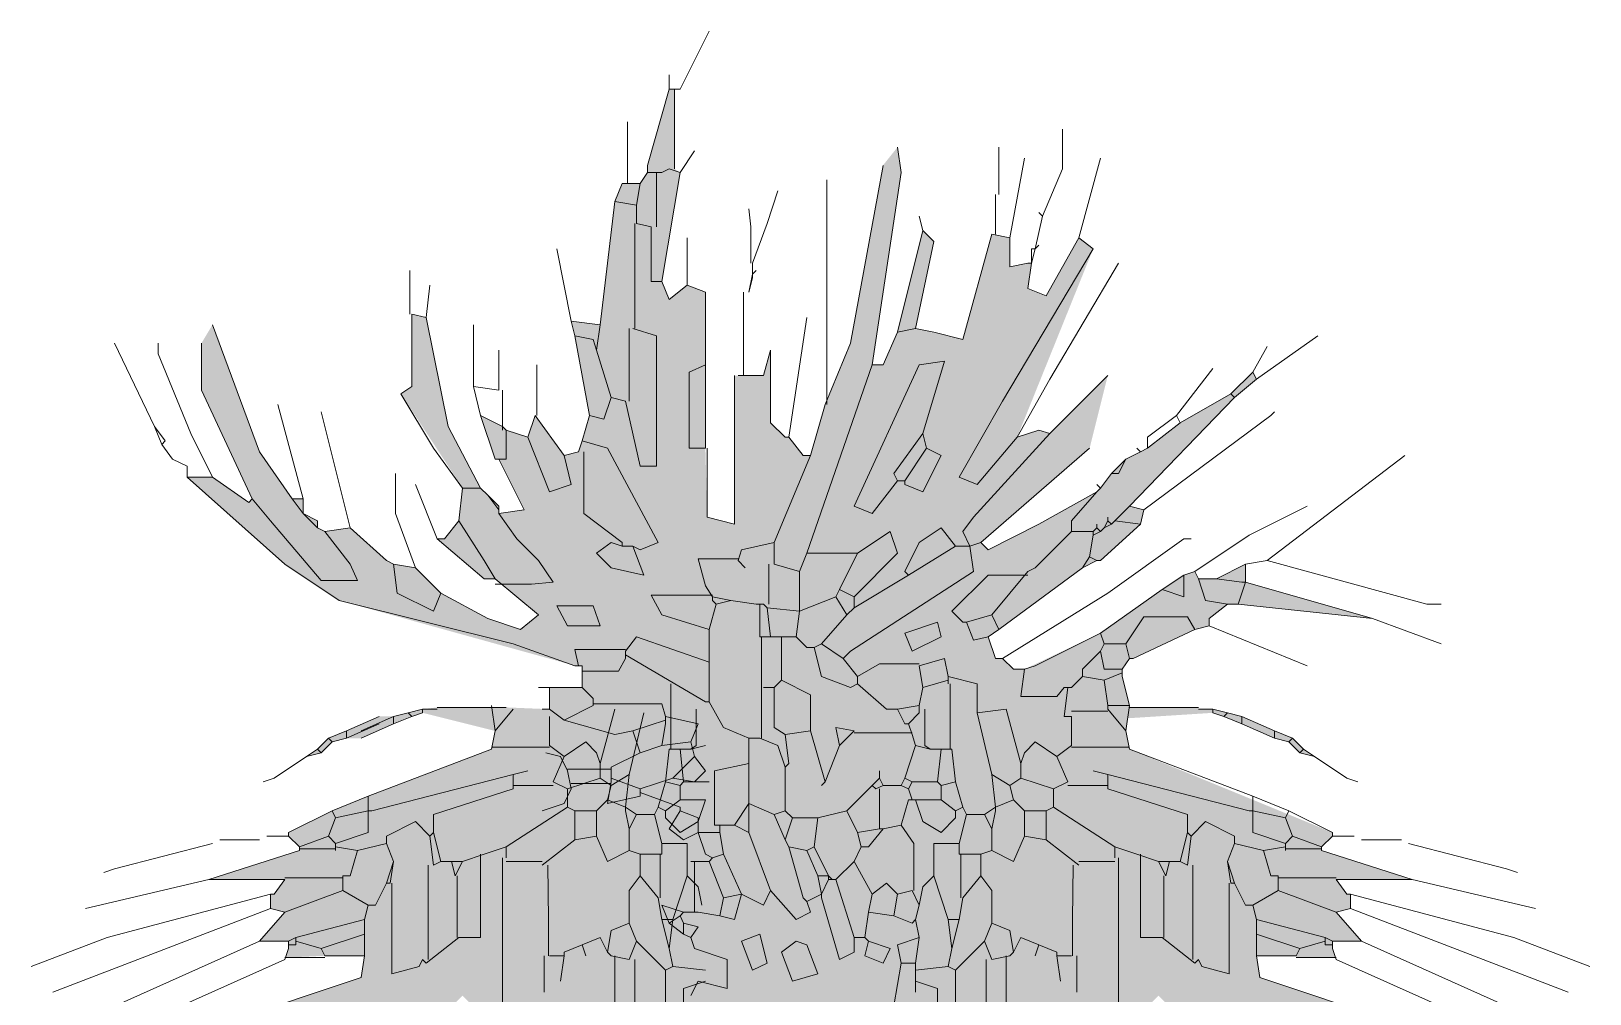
# Model space of a CAD drawing. Header units: millimetres. Extents: x -2143172 to 5255, y -610845 to 279739.
# Drawn here: x -1026347 to -1022907, y -594061 to -591937 of the extents above; entities that cross this region are included whole.
import ezdxf

# ---------------------------------------------------------------- set-up
doc = ezdxf.new("R2010")
doc.units = ezdxf.units.MM
doc.header["$LTSCALE"] = 30
doc.layers.get('0').update_dxf_attribs({"lineweight": 5})
doc.layers.add('Green', color=109, linetype='Continuous', lineweight=5)

# ---------------------------------------------------------------- blocks, each defined once
blk = doc.blocks.new('A$C23BB3C5B')
at = {"layer": 'Green'}
h = blk.add_hatch(color=256, dxfattribs=at)
h.dxf.hatch_style = 1
h.set_gradient(color1=(38, 76, 66), color2=(76, 153, 95), tint=1, name='SPHERICAL')
h.paths.add_polyline_path([(60.6, 170.8), (60.4, 171.8), (64.4, 172.8), (65, 172.6), (66, 172.2), (67.8, 171.4), (68.6, 171.4), (69.4, 171.2), (70, 170.6), (70.8, 170.4), (70.2, 170.8), (69.6, 171.4), (68.6, 171.8), (66.8, 172.6), (66, 172.6), (65.2, 172.8), (64.4, 173), (63.6, 173.1), (59.8, 173.1), (57.4, 173), (57.4, 174.2), (55.6, 174.2), (55.6, 175.4), (56, 175.4), (69, 179), (72, 181), (77.4, 185.8), (76, 185.8), (74, 184.4), (73.8, 184.6), (76.6, 190.6), (76.6, 193.2), (76, 194.2), (73.4, 187.2), (71.6, 184.6), (71, 184.6), (71, 183.8), (70.2, 183.4), (70.2, 183), (69.8, 182.8), (68.4, 183), (66.4, 181.2), (66, 181), (64.8, 180.8), (63.4, 179.4), (60.8, 178), (59, 177.4), (58, 178.2), (60.4, 180.2), (61, 180.2), (63.6, 182.4), (63.2, 182.4), (62.4, 183.4), (62.2, 185.2), (65.6, 190.4), (65, 190.8), (65, 194.8), (64.2, 194.6), (63, 188.6), (61.2, 185.2), (60.8, 184.8), (60.2, 184.2), (60.2, 183.8), (58.8, 184), (60.2, 186.8), (60.4, 186.8), (61.2, 189.2), (60, 188.6), (59.8, 188.4), (58.6, 188), (58.2, 189.2), (56.6, 187), (55.8, 187.2), (55.2, 189.2), (56, 193.6), (56.2, 194.4), (54.6, 194.2), (53.8, 201), (53.4, 202), (52.4, 202), (52, 202.6), (52, 203), (50.8, 207.2), (50.5, 207.2), (50.5, 202.8), (50.2, 202.6), (51.2, 196.6), (50.8, 195.6), (49.8, 196.4), (48.8, 196), (48.8, 187.4), (48.7, 183.6), (47.2, 183.2), (47.2, 191.4), (45.6, 191.4), (45.2, 192.8), (45.2, 188.8), (44.4, 188), (44.2, 188), (43.4, 187), (43, 187), (42.2, 189.8), (42.1, 190.043), (40.8, 193.2), (39, 203), (38.2, 204), (38, 202.6), (39.6, 192), (39, 192), (38.2, 193.8), (36.8, 199.4), (36.2, 198.8), (37.2, 194), (34.6, 193.4), (33, 199.2), (32, 199), (32, 197.4), (31, 197.6), (30.8, 197.6), (31, 196.2), (30, 195.8), (28.2, 199), (27.4, 198.4), (31.6, 188), (30.4, 188.4), (29.8, 188.2), (26.6, 191.4), (27.6, 187.4), (33.6, 182.2), (33.2, 181.8), (30.4, 183.2), (27.2, 185), (27, 185.2), (26.4, 186), (25.6, 186.8), (24.4, 187.4), (22.6, 188.8), (19.8, 190.4), (18.6, 191.6), (18.4, 191.2), (19.6, 190.2), (25.4, 184.2), (24.6, 184), (24.8, 183.2), (27, 181.2), (27.2, 181.2), (28, 180.8), (32.6, 177.4), (33.2, 177), (32.8, 175.8), (32.4, 175.8), (31.8, 175.2), (31.2, 175.2), (27, 177.2), (22.4, 180.4), (21.8, 180.6), (21.6, 180.2), (20.6, 180.2), (19, 181), (19, 180), (12, 178), (19.4, 178.8), (20, 178.8), (21, 178), (21, 177.6), (21.8, 177.4), (25.2, 175.8), (25.4, 175.8), (25.8, 175.2), (25.8, 175), (25.8, 174.8), (25.4, 173.2), (25.4, 173.1), (21.6, 173.1), (21.6, 173), (20.8, 173), (20, 172.8), (19.2, 172.6), (17.4, 171.8), (16.4, 171.4), (15.8, 170.8), (15.2, 170.4), (16, 170.6), (16.6, 171.2), (17.4, 171.4), (19.2, 172.2), (20.2, 172.6), (20.8, 172.8), (25.5, 172.5), (25.6, 171.8), (25.4, 170.8), (14.2, 166.2), (14.2, 166), (14.8, 165.4), (14.8, 165.2), (9.8, 163.6), (14, 163.6), (13.4, 162.8), (13.2, 162.8), (13.2, 162), (14, 161.8), (12.6, 160.2), (14.2, 160.2), (14.2, 159.8), (14.033, 159.3), (16.2, 159.3), (16.2, 159.4), (18.4, 159.4), (18.2, 158.2), (11, 155.8), (11, 155.6), (13.2, 155.6), (13.4, 154.6), (14.8, 155), (14.8, 154.9), (16.8, 154.9), (16.8, 154.8), (15.4, 153), (14.8, 152.8), (14.2, 151.4), (6.8, 148.6), (6.8, 148.55), (9, 148.55), (10.848, 148.873), (11, 149), (16, 151.2), (16, 150), (15.2, 149), (14, 148.4), (12.6, 147.2), (12.8, 147), (14, 147.6), (14.6, 147.6), (14.8, 146.8), (15.6, 146.8), (16.2, 147.4), (17, 147.4), (16.8, 145.6), (17.4, 145.6), (18.2, 147.4), (19.4, 147.2), (19.4, 145.4), (18.8, 144.8), (18.8, 144.6), (19.2, 144.4), (19.2, 142.4), (20.4, 144.8), (20.6, 146.2), (20.8, 148), (21.6, 149.6), (21.4, 150.2), (21.6, 151.6), (22.4, 152.6), (22.4, 155.8), (23.8, 157.2), (24.6, 156.4), (23.9, 155.6), (23.9, 152.8), (24, 152.8), (24, 146.2), (24.4, 146), (24.6, 144.2), (24.6, 142.8), (24.8, 141.2), (25.6, 139.6), (25.6, 138.4), (25.9, 139.6), (25.9, 142.6), (25.391, 153.596), (27, 154.286), (27, 151.2), (27.4, 151.2), (27.4, 148.4), (27.8, 148.2), (28.4, 148.6), (29.4, 148.6), (29.8, 147.6), (29.8, 146.8), (30.2, 145.4), (29.6, 144.4), (29.8, 144.2), (31.8, 145.8), (34.4, 147.4), (35.5, 147.8), (35.5, 145.8), (33.2, 141.2), (30.6, 135.8), (30.6, 135.6), (29, 131.8), (27.6, 129), (27.2, 127.8), (26.2, 125), (25.8, 123.6), (25.3, 119.2), (25.3, 114.6), (25.8, 114.4), (26, 114.6), (26.6, 115), (26.5, 116.8), (26.5, 119.4), (26.6, 119.4), (26.6, 121.8), (26.9, 121.8), (27.2, 121.8), (27.4, 122), (27.6, 123.8), (28.6, 126.4), (29.8, 127.4), (30.2, 127.4), (29.4, 122.2), (30.6, 120), (32, 112.2), (32.4, 112), (33.2, 110.2), (33.7, 110.367), (33.7, 112.4), (33.6, 112.4), (32.8, 116), (32, 120.2), (32.2, 120.2), (33, 124), (33.8, 127), (35, 130.2), (35.8, 130), (34.8, 123.6), (36.2, 124.2), (39, 124.2), (39.6, 124.2), (40.4, 125.6), (39.6, 126.6), (39.6, 128.2), (39.2, 129.2), (39, 129.2), (39, 132), (39.2, 132.4), (39, 133.2), (39.2, 133.6), (40.2, 134), (40, 134.6), (40.2, 135), (41, 135.2), (41, 136.2), (41.2, 136.4), (42, 139.6), (42.2, 140), (42.2, 141.4), (41, 141.8), (40.8, 143), (41.2, 143.8), (42.8, 143.8), (44.2, 139.2), (45.6, 136.4), (45.6, 135.6), (44.8, 135.6), (45, 134.6), (45.1, 134.6), (45.1, 132.4), (46, 130.2), (47, 130.6), (47, 128), (48.6, 127.2), (48.2, 126), (47.8, 125.8), (47.8, 123.2), (49, 123.2), (49, 125.6), (48.8, 126.2), (49.8, 124.2), (51, 120.8), (51.4, 121.4), (51.2, 122.6), (51.2, 123.6), (50.2, 130), (51, 130.2), (52.2, 127), (53, 124), (53.8, 120.2), (54, 120.2), (53.2, 116), (52.4, 112.4), (52.3, 112.4), (52.3, 110.4), (52.8, 110.2), (53.6, 112), (54, 112.2), (55.4, 120), (56.4, 121.8), (56.6, 122.2), (55.8, 127.4), (56.2, 127.4), (57.4, 126.4), (58.4, 123.8), (58.6, 122), (58.8, 121.8), (59.1, 121.8), (59.1, 119.4), (59.5, 119.4), (59.5, 116.8), (59.4, 115), (60, 114.6), (60.2, 114.4), (60.7, 114.6), (60.7, 119.2), (60.2, 123.6), (59.8, 125), (58.8, 127.8), (58.4, 129), (57, 131.8), (55.4, 135.6), (55.4, 135.8), (52.8, 141.2), (50.5, 145.8), (50.5, 147.8), (51.6, 147.4), (54.2, 145.8), (56.2, 144.2), (56.4, 144.4), (55.8, 145.4), (56.2, 146.8), (56.2, 147.6), (56.6, 148.6), (57.6, 148.6), (58.2, 148.2), (58.6, 148.4), (58.6, 151.2), (59, 151.2), (59, 154.2), (60.6, 153.6), (60.1, 142.6), (60.1, 139.6), (60.4, 138.4), (60.4, 139.6), (61.2, 141.2), (61.4, 142.8), (61.4, 144.2), (61.6, 146), (62, 146.2), (62, 152.8), (62.1, 155.6), (61.4, 156.4), (62.2, 157.2), (63.6, 155.8), (63.6, 152.6), (64.4, 151.6), (64.6, 150.2), (64.4, 149.6), (65.2, 148), (65.4, 146.2), (66.6, 144.4), (67.2, 144.6), (67.2, 144.8), (66.6, 145.4), (66.6, 147.2), (67.8, 147.4), (68.6, 145.6), (69.2, 145.6), (69, 147.4), (69.8, 147.4), (70.4, 146.8), (71.2, 146.8), (71.4, 147.6), (72, 147.6), (73.2, 147), (73.4, 147.2), (72, 148.4), (70.8, 149), (70, 150), (70, 151.2), (75, 149), (75.152, 148.873), (77, 148.55), (79.2, 148.55), (79.2, 148.6), (71.8, 151.4), (71.2, 152.8), (70.6, 153), (69.122, 154.9), (71.2, 154.9), (71.2, 155), (72.6, 154.6), (72.8, 155.6), (75, 155.6), (75, 155.8), (67.8, 158.2), (67.6, 159.4), (69.8, 159.4), (71.967, 159.3), (71.8, 159.8), (71.8, 160.2), (73.4, 160.2), (72, 161.8), (72.8, 162), (72.8, 162.8), (72.6, 162.8), (72, 163.6), (76.2, 163.6), (71.2, 165.2), (71.2, 165.4), (71.8, 166), (71.8, 166.2), (69.4, 167.4), (67.4, 168.2)])
at = {"linetype": 'Continuous'}
for p, q in [((50.2, 207.2), (48.6, 210.4)), ((50.8, 207.2), (50.8, 208)), ((50.2, 207.2), (50.8, 207.2)), ((50.5, 207.2), (50.5, 202.8)), ((50.8, 207.2), (52, 203)), ((29.1, 202.8), (29.1, 205)), ((53.1, 202), (53.1, 205.4)), ((32.6, 202.8), (32.6, 204)), ((38, 202.6), (38.2, 204)), ((28.2, 199), (27, 203.4)), ((32, 199), (31.2, 203.4)), ((40.8, 193.2), (39, 203)), ((50.2, 202.6), (49.4, 203.8)), ((52, 203), (52, 202.6)), ((30.2, 200.2), (29.1, 202.8)), ((32.6, 202.8), (32.6, 201.4)), ((39.6, 192), (38, 202.6)), ((42.1, 189.8), (42.1, 202.2)), ((50.8, 202.8), (50.2, 202.6)), ((50.2, 202.6), (51.2, 196.6)), ((50.8, 202.8), (51.2, 202.6)), ((51.2, 202.6), (52, 202.6)), ((51.5, 202.6), (51.5, 199.6)), ((52, 202.6), (52.4, 202)), ((32.8, 201.4), (32.8, 199.2)), ((45.4, 199.8), (44.8, 201.6)), ((52.4, 202), (53.4, 202)), ((52.4, 202), (52.6, 200.8)), ((53.4, 202), (53.8, 201)), ((30.2, 200.2), (30.4, 200.4)), ((46.3, 199.6), (46.4, 200.6)), ((53.8, 201), (52.6, 200.8)), ((52.6, 200.8), (52.6, 199.8)), ((53.8, 201), (54.6, 194.2)), ((30.2, 200.2), (30.6, 198.4)), ((36.8, 199.4), (37, 200.2)), ((46.2, 197.6), (45.4, 199.8)), ((46.3, 197.6), (46.3, 199.6)), ((52.6, 199.8), (51.8, 199.6)), ((51.8, 199.6), (51.8, 196.6)), ((52.7, 199.8), (52.7, 194)), ((28.2, 199), (27.4, 198.4)), ((28.2, 199), (30, 195.8)), ((33, 199.2), (32, 199)), ((32, 199), (32, 197.4)), ((33, 199.2), (34.6, 193.4)), ((36.8, 199.4), (36.2, 198.8)), ((36.2, 198.8), (37.2, 194)), ((36.8, 199.4), (38.2, 193.8)), ((49.8, 196.4), (49.8, 199)), ((27.4, 198.4), (32.4, 190)), ((30.6, 198.4), (30.4, 198.6)), ((30.6, 198.4), (30.8, 197.6)), ((30.6, 198.4), (30.8, 198.4)), ((30.8, 198.4), (30.8, 197.6)), ((56.2, 194.4), (57, 198.4)), ((29.8, 191.2), (26, 197.6)), ((30.8, 197.6), (31, 197.6)), ((31, 196.2), (30.8, 197.6)), ((32, 197.4), (31, 197.6)), ((46.2, 197), (46, 197.2)), ((46.2, 197.6), (46.2, 197)), ((46.2, 197), (46.2, 196.8)), ((46.2, 197), (46.4, 196)), ((65.1, 194.8), (65.1, 197.2)), ((30, 195.8), (31, 196.2)), ((46.2, 196.8), (46.4, 196)), ((49.8, 196.4), (48.8, 196)), ((50.8, 195.6), (49.8, 196.4)), ((51.2, 196.6), (50.8, 195.6)), ((51.8, 196.6), (51.2, 196.6)), ((64.2, 194.6), (64, 196.4)), ((46.7, 196), (46.7, 191.4)), ((48.8, 196), (48.8, 192)), ((44.2, 188), (43.2, 194.6)), ((56.2, 194.4), (54.6, 194.2)), ((56.2, 194.4), (56, 193.6)), ((64.2, 194.6), (63, 188.6)), ((65, 194.8), (64.2, 194.6)), ((65, 194.8), (65, 190.8)), ((18.4, 191.2), (15, 193.6)), ((34.6, 193.4), (36.2, 193.8)), ((36.2, 193.8), (37.2, 194)), ((37.2, 194), (38.2, 193.8)), ((38.2, 193.8), (39, 192)), ((52.8, 194), (51.5, 193.6)), ((51.5, 193.6), (51.5, 186.4)), ((53, 194), (53, 190)), ((54.6, 194.2), (54.8, 192.8)), ((56, 193.6), (55, 193.4)), ((56, 193.6), (55.2, 189.2)), ((61.6, 190.8), (61.6, 194.2)), ((73.4, 187.2), (76, 194.2)), ((18.6, 191.6), (17.8, 193)), ((42.2, 189.8), (40.8, 193.2)), ((45.6, 191.4), (45.2, 192.8)), ((45.2, 192.8), (45.2, 188.8)), ((54.8, 192.8), (54, 190.2)), ((55, 193.4), (54.8, 192.8)), ((60.2, 190.6), (60.2, 192.8)), ((76.6, 190.6), (76.6, 193.2)), ((79, 192.6), (79, 193.2)), ((79.2, 188.6), (81.4, 193.2)), ((22.8, 189.2), (20.8, 191.8)), ((35.6, 192.2), (37, 192)), ((36.8, 188.2), (35.6, 192.2)), ((37, 192), (40.6, 184.2)), ((39, 192), (39.6, 192)), ((39.6, 192), (43.2, 181.6)), ((48.8, 192), (49.7, 191.6)), ((48.8, 192), (48.8, 187.4)), ((58.1, 189.2), (58.1, 192)), ((77.2, 188.2), (79, 192.6)), ((18.6, 191.6), (18.4, 191.2)), ((18.4, 191.2), (19.6, 190.2)), ((18.6, 191.6), (19.8, 190.4)), ((29.8, 188.2), (26.6, 191.4)), ((31.6, 188), (29.8, 191.2)), ((47, 191.4), (45.6, 191.4)), ((47.2, 191.4), (47.2, 183.2)), ((49.7, 191.6), (49.7, 187.4)), ((19.8, 190.4), (19.6, 190.2)), ((19.6, 190.2), (25.4, 184.2)), ((19.8, 190.4), (22.6, 188.8)), ((54, 190.2), (53.2, 190)), ((54, 190.2), (54.4, 189)), ((60, 190.6), (60, 188.4)), ((61.6, 190.8), (60.2, 190.6)), ((61.6, 190.8), (61.2, 189.2)), ((65.6, 190.4), (63.8, 187.4)), ((65, 190.8), (65.6, 190.4)), ((73.8, 184.6), (76.6, 190.6)), ((17.6, 189.2), (17.4, 189.4)), ((24.6, 184), (17.6, 189.2)), ((22.8, 189.2), (22.6, 188.8)), ((22.8, 189.2), (24.4, 188)), ((32.4, 190), (34.8, 185.8)), ((42.2, 189.8), (43, 187)), ((52.4, 186.4), (53.2, 190)), ((54.4, 189), (55.2, 189.2)), ((55.2, 189.2), (55.6, 187.8)), ((58.2, 189.2), (56.6, 187)), ((58.2, 189.2), (58.6, 188)), ((61.2, 189.2), (60, 188.6)), ((61.2, 189.2), (60.4, 186.8)), ((68.4, 183), (70, 189.4)), ((71, 184.6), (72.4, 189.8)), ((22.6, 188.8), (24.4, 187.4)), ((29.8, 188.2), (30.4, 188.4)), ((30.4, 188.4), (31.6, 188)), ((45.2, 188.8), (44.4, 188)), ((59.8, 188.4), (58.6, 188)), ((60, 188.6), (59.8, 188.4)), ((59.8, 188.4), (59.8, 188.2)), ((63, 188.6), (61.2, 185.2)), ((79.2, 188.6), (78.6, 187.8)), ((79.2, 188.6), (78.8, 187.6)), ((24.4, 188), (24.4, 187.4)), ((29.8, 188.2), (34, 183.6)), ((33.8, 185.4), (31.6, 188)), ((36.8, 188.2), (36.6, 187.4)), ((36.8, 188.2), (38.4, 186)), ((44.2, 188), (43.4, 187)), ((44.4, 188), (44.2, 188)), ((55.6, 187.8), (54.2, 187.4)), ((55.6, 187.8), (55.8, 187.2)), ((58.6, 188), (57.4, 185)), ((59.8, 188.2), (59.8, 186.8)), ((76, 185.8), (77.2, 188.2)), ((78.8, 187.6), (78.2, 186.8)), ((78.6, 187.8), (78.8, 187.6)), ((17.8, 181.2), (10.2, 187)), ((24.4, 187.4), (24.8, 187.2)), ((24.8, 187.2), (25, 187.4)), ((24.8, 187.2), (25.6, 186.8)), ((25.6, 186.8), (26, 186)), ((25.6, 186.8), (26.4, 186)), ((33.6, 182.2), (27.6, 187.4)), ((36.6, 187.4), (35.8, 187)), ((35.8, 187), (36.8, 185)), ((36.6, 187.4), (37.8, 185.6)), ((43, 187), (45, 182.2)), ((43.4, 187), (43, 187)), ((48.7, 183.6), (48.7, 187.4)), ((49.7, 187.4), (48.8, 187.4)), ((54.2, 187.4), (51.4, 182.2)), ((55.5, 187.2), (55.5, 183.8)), ((55.8, 187.2), (56.6, 187)), ((56.2, 185.4), (56.6, 187)), ((60.2, 186.8), (58.8, 184)), ((59.8, 186.8), (60.2, 186.8)), ((60.4, 186.8), (60.2, 186.8)), ((63.8, 187.4), (62.2, 185.2)), ((71.6, 184.6), (73.4, 187.2)), ((78.2, 186.8), (77.4, 186.4)), ((26, 186), (26.4, 186)), ((26.4, 186), (27, 185.2)), ((34.8, 185.8), (33.8, 185.4)), ((38.4, 186), (38.2, 185.6)), ((51.5, 186.4), (52.4, 186.4)), ((65.9, 183.8), (65.9, 186)), ((77.4, 185.8), (72, 181)), ((76, 185.8), (74, 184.4)), ((76, 185.8), (77.4, 185.8)), ((77.4, 186.4), (77.4, 185.8)), ((27, 185.2), (27.2, 185.4)), ((27, 185.2), (27.2, 185)), ((27.2, 185), (28.6, 183.4)), ((27.2, 185), (30.4, 183.2)), ((36.8, 185), (37.8, 185.4)), ((37.8, 185.6), (38.2, 185.6)), ((37.8, 185.4), (37.8, 185.6)), ((39.6, 183.8), (38.2, 185.6)), ((57.4, 185), (56.2, 185.4)), ((61.2, 185.2), (60.8, 184.8)), ((61.2, 185.2), (62.2, 185.2)), ((62.2, 185.2), (62.4, 183.4)), ((63.6, 182.4), (64.8, 185.4)), ((18.8, 182.6), (15.6, 184.2)), ((25.4, 184.2), (24.6, 184)), ((25.4, 184.2), (26.2, 183.4)), ((40.6, 184.2), (39.6, 183.8)), ((60.8, 184.8), (60.2, 184)), ((60.8, 184.8), (60.2, 184.2)), ((60.2, 184.2), (60.2, 184)), ((71.6, 184.6), (71, 183.8)), ((71, 184.6), (71.6, 184.6)), ((71, 184.6), (71, 183.8)), ((73.8, 184.6), (72.8, 183.4)), ((74, 184.4), (73.8, 184.6)), ((24.6, 184), (24.8, 183.2)), ((26.2, 183.4), (24.8, 183.2)), ((24.8, 183.2), (27, 181.2)), ((26.2, 183.4), (26.4, 183.2)), ((26.6, 183.4), (26.4, 183.2)), ((26.4, 183.2), (26.8, 183)), ((26.6, 183.4), (26.6, 183.6)), ((26.6, 183.4), (26.8, 183)), ((27.2, 183), (27.2, 183.2)), ((28.6, 183.4), (28.6, 182.8)), ((30.4, 183.2), (33.2, 181.8)), ((34, 183.6), (34.6, 182.8)), ((47.2, 183.2), (48.7, 183.6)), ((55.5, 183.8), (53.4, 182.2)), ((58.8, 184), (60.2, 183.8)), ((60.2, 183.8), (59.2, 182.4)), ((60.2, 184), (60.2, 183.8)), ((62.4, 183.4), (61, 181.2)), ((62.4, 183.4), (63.2, 182.4)), ((64.8, 180.8), (65.9, 183.8)), ((72.8, 183.4), (70, 180.1)), ((71, 183.8), (70.2, 183)), ((71, 183.8), (70.2, 183.4)), ((70.2, 183.4), (70.2, 183)), ((21.8, 180.6), (18.8, 182.6)), ((22.4, 182.4), (22, 182.4)), ((26.6, 179.4), (22.4, 182.4)), ((26.8, 183), (27, 182.8)), ((27.2, 183), (27, 182.8)), ((27, 182.8), (27.4, 182.6)), ((27.2, 183), (27.4, 182.8)), ((27.4, 182.8), (28.6, 182.8)), ((27.4, 182.8), (27.4, 182.6)), ((27.4, 182.6), (27.6, 181.4)), ((28.6, 182.8), (30.6, 180.8)), ((34.6, 182.8), (34.2, 182)), ((35, 182), (35.8, 183)), ((35.8, 183), (37, 182.2)), ((38.6, 182.8), (38.2, 181.6)), ((40.4, 181.6), (38.6, 182.8)), ((59.2, 182.4), (58, 181.2)), ((63.6, 182.4), (61, 180.2)), ((63.2, 182.4), (63.6, 182.4)), ((68.4, 183), (66.4, 181.2)), ((68.4, 183), (69.8, 182.8)), ((68.4, 181), (69.8, 182.8)), ((70.2, 183), (69.8, 182.8)), ((33.2, 181.8), (33.6, 182.2)), ((33.6, 182.2), (34.2, 182)), ((34.2, 182), (34, 180.6)), ((34.2, 182), (34.4, 182)), ((34.4, 182), (35, 182)), ((35, 182), (37.6, 180.4)), ((37, 182.2), (37.8, 180.6)), ((38.2, 181.6), (40.6, 179.2)), ((40.4, 181.6), (43.2, 181.6)), ((40.4, 181.6), (41.4, 179.6)), ((43.2, 181.6), (43.6, 180.6)), ((45, 182.2), (45, 181)), ((45, 182.2), (46.8, 181.8)), ((46.8, 181.8), (47, 181.2)), ((51.4, 182.2), (52.4, 181.8)), ((52.8, 182), (52.2, 180.4)), ((52.4, 181.8), (52.8, 182)), ((52.8, 182), (53.4, 182)), ((53.4, 182.2), (53.4, 182)), ((54, 182.2), (53.4, 182)), ((54.8, 181.6), (54, 182.2)), ((54, 180.8), (54.8, 181.6)), ((17.8, 181.2), (9, 178.8)), ((17.8, 181.2), (19, 181)), ((19, 181), (20.6, 180.2)), ((19, 181), (19, 180)), ((27, 181.2), (27.2, 181.2)), ((27.6, 181.4), (27.2, 181.2)), ((27.2, 181.2), (28, 180.8)), ((27.6, 181.4), (28, 180.8)), ((28, 180.8), (32.6, 177.4)), ((30.6, 180.8), (31, 180.6)), ((45, 181), (43.6, 180.6)), ((45.3, 181), (45.3, 178.8)), ((47, 181.2), (46.6, 180.8)), ((47, 181.3), (49.2, 181.3)), ((49.2, 181.3), (48.8, 179.8)), ((52.2, 180.4), (54, 180.8)), ((58, 181.2), (57.2, 180)), ((61, 181.2), (60.4, 180.2)), ((64.8, 180.8), (63.4, 179.4)), ((66, 181), (64.8, 180.8)), ((66, 181), (65.8, 179.4)), ((66.4, 181.2), (66, 181)), ((68, 180.1), (68.4, 181)), ((72, 181), (69, 179)), ((19, 180), (12, 178)), ((19, 180), (19.2, 180)), ((19, 180), (19.4, 178.8)), ((20.6, 180.2), (19.2, 180)), ((20.6, 180.2), (21.6, 180.2)), ((21.6, 180.2), (21.2, 179)), ((21.8, 180.6), (21.6, 180.2)), ((21.8, 180.6), (22.4, 180.4)), ((22.4, 180.4), (22.4, 179.2)), ((22.4, 180.4), (23.6, 179.6)), ((31, 180.6), (33, 178.2)), ((31, 180.4), (33.2, 180.4)), ((33.2, 180.4), (35.2, 178.4)), ((34, 180.6), (40.8, 176.2)), ((37.8, 180.6), (37.6, 180.4)), ((37.6, 180.4), (40.6, 178.6)), ((43.6, 180.6), (43.6, 178.4)), ((48.8, 179.8), (48.4, 179.2)), ((57.2, 180), (58.4, 179.9)), ((60.4, 180.2), (58, 178.2)), ((58.4, 179.9), (60.4, 179.9)), ((61, 180.2), (60.4, 180.2)), ((70, 180.1), (68, 180.1)), ((21.2, 179), (20, 178.8)), ((22.4, 179.2), (23.6, 179.6)), ((23.6, 179.6), (27, 177.2)), ((32.4, 175.8), (26.6, 179.4)), ((41.4, 179.6), (40.6, 179.2)), ((40.6, 179.2), (40.6, 178.6)), ((41.6, 179.2), (41, 178.2)), ((41.4, 179.6), (41.6, 179.2)), ((41.6, 179.2), (43.6, 178.4)), ((47.4, 179), (46, 178.8)), ((48.4, 179.2), (47.4, 179)), ((47.4, 179), (48.2, 178.8)), ((48.4, 179), (48.2, 178.8)), ((48.4, 179.3), (51.8, 179.3)), ((48.4, 179.2), (48.4, 179)), ((51.8, 179.3), (51.2, 178.2)), ((69, 179), (59.4, 176.6)), ((60.8, 178), (63.4, 179.4)), ((63.8, 178.4), (63.4, 179.4)), ((65.8, 179.4), (63.8, 178.4)), ((9, 178.8), (8.2, 178.8)), ((19.4, 178.8), (12, 178)), ((19.4, 178.8), (20, 178.8)), ((20, 178.8), (21, 178)), ((21.8, 177.4), (22.2, 178.1)), ((22.2, 178.1), (24.6, 178.1)), ((24.6, 178.1), (25.6, 176.6)), ((33, 178.2), (32.6, 177.4)), ((33, 178.2), (34.4, 177.8)), ((35.2, 178.4), (34.6, 177.8)), ((40.6, 178.6), (41, 178.2)), ((41, 178.2), (42.4, 176.6)), ((45.4, 178.6), (43.6, 178.4)), ((43.6, 178.4), (43.8, 177)), ((45.4, 178.6), (45.2, 177)), ((45.6, 178.8), (45.4, 178.6)), ((45.6, 178.8), (45.8, 178.8)), ((45.8, 178.8), (45.8, 177)), ((45.8, 178.8), (46, 178.8)), ((48.2, 178.8), (48.6, 177.4)), ((51.2, 178.2), (48.6, 177.4)), ((54.6, 177.6), (55, 178.7)), ((55, 178.7), (57, 178.7)), ((57, 178.7), (56.4, 177.6)), ((58, 178.2), (59, 177.4)), ((12, 178), (8.2, 176.6)), ((21, 177.6), (15.6, 175.4)), ((21, 178), (21, 177.6)), ((21, 177.6), (21.8, 177.4)), ((21.8, 177.4), (25.2, 175.8)), ((27, 177.2), (26.8, 176.6)), ((27, 177.2), (30.6, 175.4)), ((32.6, 177.4), (33.2, 177)), ((34.4, 177.8), (34, 176.8)), ((34.6, 177.8), (34.4, 177.8)), ((35.8, 177), (36, 177.8)), ((36, 177.8), (37.8, 177.2)), ((37.8, 177.2), (37.4, 176.2)), ((48.6, 177.4), (48.6, 175.6)), ((56.4, 177.6), (54.6, 177.6)), ((59, 177.4), (60.8, 178)), ((25.6, 176.6), (25.4, 175.8)), ((25.6, 176.6), (26.8, 176.6)), ((26.8, 176.6), (27, 176.2)), ((33.2, 177), (32.8, 175.8)), ((34, 176.8), (33.2, 177)), ((37.4, 176.2), (35.8, 177)), ((42.4, 176.6), (41.2, 175.8)), ((42.4, 176.6), (42.8, 176.4)), ((42.8, 176.4), (42.4, 174.8)), ((43.2, 176.4), (42.8, 176.4)), ((43.8, 177), (43.2, 176.4)), ((43.8, 177), (44.6, 177)), ((44.6, 177), (45.2, 177)), ((44.6, 177), (44.6, 174.6)), ((45.2, 177), (45.8, 177)), ((45.7, 177), (45.7, 174.2)), ((52.6, 177), (48.6, 175.6)), ((53.2, 176.2), (52.6, 177)), ((59.4, 176.6), (56, 175.4)), ((25.2, 175.8), (25.4, 175.8)), ((25.4, 175.8), (25.8, 175.2)), ((27, 176.2), (26.8, 175.2)), ((27, 176.2), (28, 175.2)), ((32.4, 175.8), (31.8, 175.2)), ((32.8, 175.8), (32.4, 175.8)), ((35.6, 175.8), (35.4, 174.8)), ((37, 175.4), (35.6, 175.8)), ((37, 175.5), (39.2, 175.5)), ((39.2, 175.5), (40.4, 174.8)), ((41.2, 175.8), (40.4, 174.8)), ((40.8, 176.2), (41.2, 175.8)), ((48.6, 175.6), (48.6, 173.4)), ((53.2, 176), (48.8, 173.4)), ((53.2, 176.3), (56, 176.3)), ((53.2, 176.2), (53.2, 176)), ((53.2, 176), (53.2, 175.8)), ((53.2, 175.8), (53.6, 175.1)), ((56, 176.3), (55.8, 175.4)), ((25.8, 174.8), (25.4, 173.2)), ((25.8, 175.2), (25.8, 175)), ((26.8, 175.2), (25.8, 175.2)), ((25.8, 175), (25.8, 174.8)), ((25.8, 175), (26.8, 174.6)), ((26.8, 174.6), (26.6, 173.2)), ((28, 174.8), (26.8, 174.6)), ((28, 175.2), (28, 174.8)), ((28, 174.8), (28.6, 174.2)), ((30.6, 175.4), (31.2, 175.2)), ((31.8, 175.2), (31.2, 175.2)), ((31.2, 175.2), (31.4, 173.7)), ((35.4, 174.8), (33.8, 174.4)), ((35.4, 174.8), (35.4, 174.6)), ((35.4, 174.6), (35.4, 174.4)), ((35.4, 174.6), (36.8, 174.2)), ((37, 175.4), (36.8, 174.2)), ((40.4, 174.8), (40.4, 174.4)), ((42.4, 174.8), (40.8, 174.2)), ((44.6, 174.6), (43, 173.8)), ((44.6, 174.6), (45, 174.2)), ((53.6, 175.1), (55.6, 175.1)), ((55.6, 175.4), (55.6, 174.2)), ((55.6, 175.4), (55.8, 175.4)), ((55.8, 175.4), (56, 175.4)), ((28.6, 174.2), (28.8, 174.2)), ((28.8, 174.2), (29, 174.2)), ((28.8, 174.2), (29, 172.6)), ((29.4, 173.7), (29, 174.2)), ((33.8, 174.4), (33.8, 172.8)), ((35.3, 174.4), (35.3, 170.8)), ((36.8, 174.2), (37, 173.2)), ((40.4, 174.4), (38.8, 173)), ((40.8, 174.2), (40.4, 174.4)), ((43, 173.8), (43, 171.8)), ((45, 174.2), (45.6, 174.2)), ((45, 174.2), (45, 172)), ((45.7, 174.2), (45.7, 171.4)), ((50.7, 174.4), (50.7, 170.8)), ((55.6, 174.2), (55, 173.6)), ((55.6, 174.2), (57.4, 174.2)), ((57.4, 174.2), (57.4, 173)), ((57.4, 174.2), (58, 174.2)), ((20.8, 173), (20, 172.8)), ((20.8, 173), (21.6, 173)), ((20.8, 173), (20.8, 172.8)), ((25.4, 173.1), (21.6, 173.1)), ((25.4, 173.2), (25.6, 173.2)), ((25.4, 173.2), (25.6, 171.8)), ((25.6, 173.2), (26.6, 173.2)), ((26.6, 173), (25.6, 171.8)), ((26.6, 173.2), (26.6, 173)), ((26.6, 172.9), (28.6, 172.9)), ((31.4, 173.7), (29.4, 173.7)), ((32.2, 173), (31.4, 170)), ((33.8, 172.8), (32.2, 173)), ((36.7, 173), (36.7, 171)), ((37, 173.2), (38.2, 173)), ((37, 173.2), (37, 173)), ((37, 173), (37, 172.8)), ((38.2, 173), (37.8, 172.2)), ((38.8, 173), (38.2, 173)), ((48.6, 173.4), (47.8, 172)), ((48.8, 173.4), (48.6, 173.4)), ((49.3, 173), (49.3, 171)), ((51.2, 173.3), (51, 172.6)), ((55, 173.3), (51.2, 173.3)), ((53.8, 173), (54.6, 170)), ((55, 173.6), (55, 173.2)), ((55, 173.2), (56.6, 172.4)), ((57.4, 173), (56.6, 172.4)), ((57.4, 173), (57.8, 173)), ((59.4, 173), (60.4, 171.8)), ((59.8, 173.1), (63.6, 173.1)), ((60.6, 173.2), (60.4, 171.8)), ((64.4, 173), (63.6, 173)), ((64.4, 173), (65.2, 172.8)), ((64.4, 173), (64.4, 172.8)), ((19.2, 172.6), (17.4, 171.8)), ((19.2, 172.2), (17.4, 171.4)), ((20, 172.8), (19.2, 172.6)), ((20.2, 172.6), (19.2, 172.2)), ((19.2, 172.6), (19.2, 172.2)), ((20, 172.8), (20.2, 172.6)), ((20.8, 172.8), (20.2, 172.6)), ((28.6, 172.6), (28.6, 171)), ((29, 172.6), (28.6, 172.6)), ((33.8, 172.8), (33, 169.4)), ((37, 172.8), (37.6, 172.2)), ((37.6, 172.2), (37.4, 171.6)), ((37.8, 172.2), (37.6, 172.2)), ((51, 172.6), (49.2, 172.2)), ((49.2, 172.2), (49.6, 171.2)), ((51, 172.6), (51, 172.4)), ((51, 172.4), (52.8, 171.8)), ((51, 172.4), (51, 172.2)), ((51, 172.2), (51.2, 171)), ((52.2, 172.8), (53, 169.4)), ((56.6, 172.4), (53.8, 171.6)), ((57.4, 172.6), (57.4, 171)), ((64.4, 172.8), (65, 172.6)), ((65.2, 172.8), (65, 172.6)), ((65, 172.6), (66, 172.2)), ((65.2, 172.8), (66, 172.6)), ((66, 172.6), (67.8, 171.8)), ((66, 172.6), (66, 172.2)), ((66, 172.2), (67.8, 171.4)), ((66.8, 172.6), (68.6, 171.8)), ((66.8, 172.2), (68.6, 171.4)), ((16.4, 171.4), (15.8, 170.8)), ((16.6, 171.2), (16, 170.6)), ((17.4, 171.8), (16.4, 171.4)), ((16.4, 171.4), (16.6, 171.2)), ((17.4, 171.4), (16.6, 171.2)), ((17.4, 171.8), (17.4, 171.6)), ((17.4, 171.6), (17.4, 171.4)), ((25.6, 171.8), (25.4, 170.8)), ((29.4, 170.4), (30.6, 171.2)), ((30.6, 171.2), (31.2, 170.6)), ((37.4, 171.6), (37.2, 171)), ((40.6, 171.7), (37.4, 171.7)), ((40.6, 171.8), (41.6, 172)), ((40.6, 171.8), (41.4, 171)), ((41.6, 172), (41.4, 171)), ((43, 171.8), (42.2, 169)), ((43, 171.8), (44.4, 171.6)), ((44.4, 171.6), (44.2, 170)), ((45, 172), (44.4, 171.6)), ((45.8, 171.4), (44.8, 171)), ((45.8, 171.4), (46.4, 171.4)), ((47.8, 172), (46.4, 171.4)), ((46.4, 171.4), (46.4, 170)), ((49.6, 171.2), (49.4, 170.4)), ((49.6, 171.2), (51.2, 171)), ((52.8, 171.8), (52.4, 170.6)), ((53.8, 171.6), (52.8, 171.8)), ((55.4, 171.2), (54.8, 170.6)), ((56.6, 170.4), (55.4, 171.2)), ((60.4, 171.8), (60.6, 170.8)), ((68.6, 171.8), (69.6, 171.4)), ((68.6, 171.8), (68.6, 171.6)), ((68.6, 171.6), (68.6, 171.4)), ((68.6, 171.4), (69.4, 171.2)), ((69.6, 171.4), (69.4, 171.2)), ((69.4, 171.2), (70, 170.6)), ((69.6, 171.4), (70.2, 170.8)), ((15.2, 170.4), (13.4, 169.2)), ((15.8, 170.8), (15.2, 170.4)), ((16, 170.6), (15.2, 170.4)), ((15.8, 170.8), (16, 170.6)), ((25.4, 170.8), (18.6, 168.2)), ((28.6, 170.9), (25.4, 170.9)), ((28.6, 171), (29.4, 170.4)), ((29.4, 170.4), (28.8, 169)), ((31.2, 170.6), (31.4, 170)), ((35.2, 170.8), (35, 169)), ((35.2, 170.8), (35.8, 170.8)), ((35.8, 170.8), (36.4, 170.8)), ((35.8, 170.8), (36, 169)), ((36.7, 171), (36.4, 170.8)), ((37.2, 171), (36.4, 170.8)), ((37.2, 171), (37.8, 169.2)), ((41.4, 171), (42.2, 169)), ((44.8, 171), (44.4, 169.8)), ((48.8, 171), (49.6, 170.8)), ((49.4, 170.4), (48.8, 169.6)), ((49.3, 171), (49.6, 170.8)), ((49.4, 170.4), (50.6, 169.2)), ((50.2, 170.8), (49.6, 170.8)), ((50.2, 170.8), (50, 169)), ((50.8, 170.8), (50.2, 170.8)), ((50.8, 170.8), (51, 169)), ((51.2, 171), (52.4, 170.6)), ((52.4, 170.6), (54, 169.8)), ((54.8, 170.6), (54.6, 170)), ((56.4, 169.6), (56.8, 170.4)), ((57.4, 171), (56.6, 170.4)), ((56.6, 170.4), (57.2, 169)), ((56.8, 170.4), (57.6, 170.6)), ((57.4, 170.9), (60.6, 170.9)), ((60.6, 170.8), (67.4, 168.2)), ((70.2, 170.8), (70, 170.6)), ((70, 170.6), (70.8, 170.4)), ((70.2, 170.8), (70.8, 170.4)), ((70.8, 170.4), (72.6, 169.2)), ((26.6, 169.4), (27.4, 169.6)), ((31.4, 170), (31.4, 169.2)), ((39.2, 169.2), (39.2, 169.6)), ((44.2, 170), (44.4, 169.8)), ((44.4, 169.8), (44.4, 167.4)), ((46.4, 170), (48.3, 169.6)), ((46.4, 170), (46.4, 167.8)), ((48.3, 169.6), (48.3, 166.6)), ((48.8, 169.6), (49.4, 169)), ((54, 169.8), (54, 169.2)), ((54, 169.7), (56.4, 169.7)), ((54.6, 170), (54.6, 169.2)), ((56.4, 169.6), (56.2, 168.6)), ((59.4, 169.4), (58.6, 169.6)), ((13.4, 169.2), (12.8, 169)), ((26.6, 169.4), (18.8, 167.4)), ((26.6, 168.6), (22.2, 167.2)), ((26.6, 169.4), (26.6, 168.6)), ((28.8, 168.8), (26.6, 168.8)), ((28.8, 169), (29.6, 168.6)), ((31.4, 169.2), (29.6, 168.6)), ((29.6, 168.6), (29.6, 167.6)), ((31.4, 169.2), (32, 168.8)), ((32, 168.8), (31.8, 168)), ((33, 169.4), (32, 168.8)), ((33, 169.4), (32.8, 167.6)), ((35, 169), (34.6, 167.6)), ((35, 169), (35.8, 168.8)), ((36, 169), (35.8, 168.8)), ((35.8, 168.8), (35.8, 168)), ((36, 169), (37.4, 169)), ((37.8, 169.2), (37.4, 169)), ((37.4, 169), (37.6, 168.6)), ((37.6, 168.6), (37.4, 168)), ((38, 168.8), (37.6, 168.6)), ((37.8, 169.2), (38, 168.8)), ((38, 168.8), (39, 168.8)), ((39.2, 169.2), (39, 168.8)), ((39, 168.8), (39.4, 168.6)), ((39.2, 169.2), (39.6, 168.8)), ((39.2, 168.6), (39.2, 166.4)), ((39.6, 168.8), (39.4, 168.6)), ((39.6, 168.8), (41, 167.4)), ((42.2, 169), (42.4, 168.8)), ((50, 169), (48.6, 169)), ((49.4, 169), (50.6, 169.2)), ((50, 169), (50.2, 168.8)), ((51, 169), (50.2, 168.8)), ((50.2, 168.8), (50.2, 168)), ((50.6, 169.2), (52.4, 168.6)), ((51, 169), (51.4, 167.6)), ((54, 169.2), (52.4, 168.6)), ((52.4, 168.6), (52.4, 168.4)), ((53, 169.4), (53.2, 167.6)), ((53, 169.4), (54, 168.8)), ((54, 169.2), (54, 169)), ((54.6, 169.2), (54, 168.8)), ((54, 169), (54.2, 167.8)), ((54, 168.9), (56.2, 168.9)), ((54, 168.8), (54.2, 168)), ((54.6, 169.2), (56.4, 168.6)), ((56.2, 168.6), (56.6, 167.8)), ((57.2, 169), (56.4, 168.6)), ((56.4, 168.6), (56.4, 167.6)), ((57.2, 168.8), (59.4, 168.8)), ((59.4, 169.4), (67.2, 167.4)), ((59.4, 169.4), (59.4, 168.6)), ((59.4, 168.6), (63.8, 167.2)), ((72.6, 169.2), (73.2, 169)), ((18.6, 168.2), (16.6, 167.4)), ((18.6, 168.2), (18.6, 167.4)), ((31.8, 168), (31.2, 167.4)), ((31.8, 168), (32.8, 167.6)), ((35.8, 168), (35, 167.4)), ((35.8, 168), (37.2, 168)), ((37.2, 168), (36.8, 166.8)), ((37.2, 168), (37.4, 168)), ((37.4, 168), (37.6, 168)), ((37.6, 168), (38, 166.6)), ((46.4, 167.8), (45, 167.2)), ((46.4, 167.8), (47.2, 166.6)), ((46.4, 167.8), (46.4, 167.6)), ((50.2, 168), (48.8, 168)), ((48.8, 168), (49.2, 166.8)), ((52.4, 168.4), (50.2, 167.6)), ((50.2, 168), (51, 167.4)), ((52.4, 168.4), (52.4, 168.2)), ((52.4, 168.2), (54.2, 167.8)), ((54.2, 168), (53.2, 167.6)), ((54.2, 168), (54.8, 167.4)), ((56.6, 167.8), (57.8, 167.4)), ((67.4, 168.2), (67.4, 167.4)), ((67.4, 168.2), (69.4, 167.4)), ((16.6, 167.4), (14.2, 166.2)), ((16.8, 167), (16.4, 166)), ((16.6, 167.4), (16.8, 167)), ((18.6, 167.4), (16.8, 167)), ((18.6, 167.4), (18.8, 167.4)), ((18.6, 167.4), (18.6, 166.2)), ((22.2, 167.2), (22.2, 166.2)), ((29.6, 167.6), (26.2, 165.4)), ((29.6, 167.6), (30, 167.4)), ((30, 167.4), (31.2, 167.4)), ((30, 167.4), (30, 165.8)), ((31.2, 167.4), (31.2, 166)), ((32.8, 167.6), (32.8, 167.4)), ((32.8, 167.6), (33.4, 167.2)), ((32.8, 167.4), (33, 166.4)), ((33.4, 167.2), (33, 166.4)), ((33.4, 167.2), (34.4, 167.2)), ((34.6, 167.6), (34.4, 167.2)), ((34.4, 167.2), (34.8, 165.6)), ((34.6, 167.6), (35, 167.4)), ((35, 167), (35, 167.4)), ((35.8, 166.2), (35, 167)), ((41, 167.4), (40.4, 166.2)), ((41, 167.4), (42.6, 167)), ((42.6, 167), (44, 167)), ((42.6, 167), (42.8, 165.4)), ((44.4, 167.4), (44, 167)), ((44, 167), (44.4, 165.8)), ((44.4, 167.4), (45, 167.2)), ((45, 167.2), (44.4, 165.8)), ((46.4, 167.6), (46.4, 166.2)), ((50.2, 167.4), (49.2, 167)), ((49.2, 167), (49.2, 166.2)), ((50.2, 167.6), (50.2, 167.4)), ((50.2, 167.4), (50.8, 166.4)), ((50.2, 166.2), (51, 167)), ((51.4, 167.6), (51, 167.4)), ((51, 167), (51, 167.4)), ((51.6, 167.2), (51.2, 165.6)), ((51.4, 167.6), (51.6, 167.2)), ((52.6, 167.2), (51.6, 167.2)), ((53.2, 167.6), (52.6, 167.2)), ((52.6, 167.2), (53, 166.4)), ((53.2, 167.4), (53, 166.4)), ((53.2, 167.6), (53.2, 167.4)), ((56, 167.4), (54.8, 167.4)), ((54.8, 167.4), (54.8, 166)), ((56.4, 167.6), (56, 167.4)), ((56, 167.4), (56, 165.8)), ((56.4, 167.6), (59.8, 165.4)), ((63.8, 167.2), (63.8, 166.2)), ((67.4, 167.4), (67.2, 167.4)), ((67.4, 167.4), (69.2, 167)), ((67.4, 167.4), (67.4, 166.2)), ((69.4, 167.4), (69.2, 167)), ((69.2, 167), (69.6, 166)), ((69.4, 167.4), (71.8, 166.2)), ((14.2, 166), (13, 166)), ((14.2, 166.2), (14.2, 166)), ((14.2, 166), (14.8, 165.4)), ((16.4, 166), (14.8, 165.4)), ((16.4, 166), (16.8, 165.6)), ((18.6, 166.2), (16.8, 165.6)), ((21.2, 166.8), (19.6, 166)), ((19.6, 166), (19.6, 165.6)), ((22, 166), (21.2, 166.8)), ((22.2, 166.2), (22, 166)), ((22, 166), (22.2, 164.4)), ((22.2, 166.2), (22.6, 164.6)), ((31.2, 166), (30, 165.8)), ((31.2, 166), (31.8, 164.6)), ((33, 166.4), (33, 165.2)), ((36.8, 166.8), (35.8, 166.2)), ((38, 166.6), (37.3, 165.6)), ((38, 166.6), (39, 166.4)), ((39, 166.4), (39.2, 166.4)), ((39, 166.4), (39.8, 165.4)), ((39.2, 166.4), (40.4, 166.2)), ((40.4, 166.2), (40.2, 165.4)), ((46.4, 166.2), (45.2, 163)), ((47.2, 166.6), (46.4, 166.2)), ((47.2, 166.6), (48, 166.6)), ((48, 166.2), (47.8, 165)), ((48, 166.6), (48, 166.2)), ((48.3, 166.6), (48, 166.6)), ((48, 166.2), (49.2, 166.2)), ((49.2, 166.2), (48.8, 165)), ((49.2, 166.8), (50.2, 166.2)), ((50, 165.8), (49.2, 166.2)), ((50.8, 166.4), (50, 165.8)), ((53, 166.4), (53, 165.2)), ((54.8, 166), (54.2, 164.6)), ((54.8, 166), (56, 165.8)), ((63.8, 166.2), (63.4, 164.6)), ((63.8, 166.2), (64, 166)), ((64, 166), (63.8, 164.4)), ((64, 166), (64.8, 166.8)), ((64.8, 166.8), (66.4, 166)), ((66.4, 166), (66.4, 165.6)), ((67.4, 166.2), (69.2, 165.6)), ((69.6, 166), (69.2, 165.6)), ((69.6, 166), (71.2, 165.4)), ((71.8, 166), (71.2, 165.4)), ((71.8, 166.2), (71.8, 166)), ((71.8, 166), (73, 166)), ((10, 165.6), (4.6, 164.2)), ((14.8, 165.2), (9.8, 163.6)), ((10.4, 165.8), (12.6, 165.8)), ((14.8, 165.4), (14.8, 165.2)), ((14.8, 165.3), (16.8, 165.3)), ((16.8, 165.6), (16.8, 165.4)), ((16.8, 165.4), (18, 165.2)), ((16.8, 165.4), (16.8, 165.2)), ((18, 165.2), (17.6, 163.8)), ((19.6, 165.6), (18, 165.2)), ((19.6, 165.6), (20, 164.6)), ((26.2, 165.4), (25, 165)), ((26.2, 165.4), (26.2, 164.8)), ((30, 165.8), (28.2, 164.4)), ((31.8, 164.6), (33, 165.2)), ((33, 165.2), (33.6, 165)), ((34.8, 165.6), (34.8, 165)), ((34.8, 165.6), (36.2, 165.6)), ((36.2, 165.6), (36.2, 163.8)), ((37.3, 165.6), (37.3, 163)), ((39.8, 165.4), (40.2, 165.4)), ((40.2, 165.4), (40.6, 164.6)), ((42.8, 165.4), (42, 163.8)), ((43.2, 165.2), (42.6, 163.8)), ((42.8, 165.4), (43.2, 165.2)), ((44.2, 165.4), (43.2, 165.2)), ((44.2, 165.4), (43.4, 162.6)), ((44.4, 165.8), (44.2, 165.4)), ((51.2, 165.6), (49.8, 165.6)), ((49.8, 165.6), (49.8, 163.8)), ((51.2, 165.6), (51.2, 165)), ((53, 165.2), (52.4, 165)), ((54.2, 164.6), (53, 165.2)), ((56, 165.8), (57.8, 164.4)), ((59.8, 165.4), (61, 165)), ((59.8, 165.4), (59.8, 164.8)), ((66.4, 165.6), (66, 164.6)), ((66.4, 165.6), (68, 165.2)), ((69.2, 165.4), (68, 165.2)), ((68, 165.2), (68.4, 163.8)), ((69.2, 165.6), (69.2, 165.4)), ((69.2, 165.4), (69.2, 165.2)), ((71.2, 165.3), (69.2, 165.3)), ((71.2, 165.4), (71.2, 165.2)), ((71.2, 165.2), (76.2, 163.6)), ((75.6, 165.8), (73.4, 165.8)), ((76, 165.6), (81.4, 164.2)), ((20, 164.6), (19.6, 163.4)), ((20, 164.6), (19.8, 163.4)), ((21.9, 164.4), (21.9, 159.2)), ((22.6, 164.6), (22.2, 164.4)), ((22.6, 164.6), (23.2, 164.6)), ((23.2, 164.6), (23.4, 163.8)), ((23.2, 164.6), (23.8, 164.6)), ((23.8, 164.6), (23.4, 163.8)), ((25, 165), (23.8, 164.6)), ((24.8, 165), (24.8, 160.4)), ((26, 164.8), (26, 157.8)), ((26.2, 164.6), (28.2, 164.6)), ((28.5, 164.4), (28.55, 161.4)), ((33.6, 165), (33.6, 163.8)), ((33.6, 165), (34.8, 165)), ((34.7, 165), (34.7, 162.6)), ((40.6, 164.6), (39.6, 162.8)), ((40.6, 164.6), (41.6, 163.6)), ((47.8, 165), (46.8, 162.8)), ((47.8, 165), (48.4, 164.8)), ((48.6, 164.6), (47.8, 162.6)), ((48.8, 165), (48.4, 164.8)), ((48.4, 164.8), (48.6, 164.6)), ((48.6, 164.6), (49.6, 164.6)), ((49.4, 164.6), (49.4, 161.8)), ((52.4, 165), (51.2, 165)), ((51.3, 165), (51.3, 162.6)), ((52.4, 165), (52.4, 163.8)), ((57.5, 164.4), (57.45, 161.4)), ((59.8, 164.6), (57.8, 164.6)), ((60, 164.8), (60, 157.8)), ((61, 165), (62.2, 164.6)), ((61.2, 165), (61.2, 160.4)), ((62.2, 164.6), (62.6, 163.8)), ((62.8, 164.6), (62.2, 164.6)), ((62.8, 164.6), (62.6, 163.8)), ((63.4, 164.6), (62.8, 164.6)), ((63.4, 164.6), (63.8, 164.4)), ((64.1, 164.4), (64.1, 159.2)), ((66, 164.6), (66.2, 163.4)), ((66, 164.6), (66.4, 163.4)), ((9.8, 163.6), (3, 162)), ((4.6, 164.2), (4, 164)), ((9.8, 163.6), (14, 163.6)), ((14, 163.6), (13.4, 162.8)), ((17.2, 163.7), (14, 163.7)), ((17.6, 163.8), (17.2, 163.8)), ((17.2, 163.8), (17.2, 163)), ((23.5, 163.8), (23.5, 160.4)), ((33.6, 163.8), (33, 163)), ((33.6, 163.8), (34.6, 162.6)), ((36.2, 163.8), (35.4, 161.4)), ((36.2, 163.8), (36.8, 163.2)), ((41.6, 163.6), (40.6, 160.4)), ((41.6, 163.6), (41.8, 163.6)), ((42, 163.8), (41.8, 163.6)), ((41.8, 163.6), (42, 163.6)), ((42, 163.8), (42.6, 163.8)), ((42, 163.8), (42, 163.6)), ((42, 163.6), (42.4, 162.8)), ((42.6, 163.8), (42.4, 162.8)), ((49.8, 163.8), (49.2, 163.2)), ((49.8, 163.8), (50.6, 161.4)), ((52.4, 163.8), (51.4, 162.6)), ((52.4, 163.8), (53, 163)), ((62.5, 163.8), (62.5, 160.4)), ((68.4, 163.8), (68.8, 163.8)), ((68.8, 163.8), (68.8, 163)), ((68.8, 163.7), (72, 163.7)), ((72, 163.6), (72.6, 162.8)), ((76.2, 163.6), (72, 163.6)), ((76.2, 163.6), (83, 162)), ((81.4, 164.2), (82, 164)), ((13.2, 162.8), (4.2, 160.4)), ((13.2, 162.8), (13.2, 162)), ((13.4, 162.8), (13.2, 162.8)), ((17.2, 163), (14, 161.8)), ((17.2, 163), (18.6, 162.2)), ((19.6, 163.4), (19, 162.2)), ((19.6, 163.4), (19.8, 163.4)), ((19.9, 163.4), (19.9, 158.4)), ((33, 163), (33, 161.2)), ((34.6, 162.6), (34.8, 161.4)), ((36.8, 163.2), (37, 162.2)), ((37.4, 163), (37, 162.2)), ((37.4, 163), (38.2, 162.8)), ((38.2, 162.8), (38.8, 163.4)), ((38.2, 162.8), (38.4, 161.6)), ((38.8, 163.4), (39.6, 162.8)), ((39.6, 162.8), (39.8, 161.8)), ((42.4, 162.6), (41.4, 159.2)), ((42.4, 162.8), (43.2, 162.4)), ((42.4, 162.8), (42.4, 162.6)), ((43.4, 162.6), (43.2, 162.4)), ((45.2, 163), (43.8, 161.4)), ((45.2, 163), (45.6, 162.2)), ((45.6, 162.2), (46.8, 162.8)), ((46.8, 162.8), (47.8, 162.6)), ((46.8, 162.8), (47.2, 161.4)), ((47.8, 162.6), (48, 161.6)), ((49.2, 163.2), (49, 162.2)), ((51.4, 162.6), (51.2, 161.4)), ((53, 163), (53, 161.2)), ((66.1, 163.4), (66.1, 158.4)), ((66.4, 163.4), (66.2, 163.4)), ((66.4, 163.4), (67, 162.2)), ((68.8, 163), (67.4, 162.2)), ((68.8, 163), (72, 161.8)), ((72.6, 162.8), (72.8, 162.8)), ((72.8, 162.8), (81.8, 160.4)), ((72.8, 162.8), (72.8, 162)), ((13.2, 162), (1.2, 157.4)), ((14, 161.8), (12.6, 160.2)), ((13.2, 162), (14, 161.8)), ((18.6, 162.2), (18.4, 161.4)), ((19, 162.2), (18.6, 162.2)), ((37, 162.2), (37.2, 161.4)), ((39.8, 161.8), (38.4, 161.6)), ((39.8, 161.8), (40, 160.4)), ((43, 161.8), (43.2, 162.4)), ((43.8, 161.4), (43, 161.8)), ((49.2, 161.8), (48, 161.6)), ((49.2, 161.8), (50, 161.8)), ((51.2, 162.2), (50, 161.8)), ((50, 161.8), (50.2, 161.6)), ((51.2, 162.2), (50.8, 161.2)), ((67, 162.2), (67.4, 162.2)), ((67.4, 162.2), (67.6, 161.4)), ((72.8, 162), (72, 161.8)), ((72, 161.8), (73.4, 160.2)), ((72.8, 162), (84.8, 157.4)), ((18.4, 161.4), (14.6, 160.4)), ((18.4, 161.4), (18.4, 160.6)), ((28.55, 161.4), (28.55, 159.4)), ((33, 161.2), (32, 160.8)), ((33, 161.2), (33.4, 160.2)), ((34.8, 161.4), (35.2, 159.8)), ((34.8, 161.4), (35.4, 161.4)), ((35.4, 161.4), (35.2, 159.8)), ((37.2, 161.4), (37, 160.4)), ((37.4, 161.2), (37.2, 161.4)), ((38.4, 161.6), (37.4, 161.2)), ((47.2, 161.4), (48, 161.6)), ((50, 161.2), (49.2, 161)), ((49.2, 161), (49.6, 160.4)), ((50.2, 161.6), (50, 161.2)), ((50, 161.2), (50, 160.6)), ((50.8, 161.2), (50, 160.6)), ((50.2, 161.6), (50.8, 161.2)), ((50.6, 161.4), (50.8, 159.8)), ((51.2, 161.4), (50.6, 161.4)), ((51.2, 161.4), (50.8, 159.8)), ((53, 161.2), (52.6, 160.2)), ((53, 161.2), (54, 160.8)), ((57.45, 161.4), (57.45, 159.4)), ((67.6, 161.4), (67.6, 160.6)), ((67.6, 161.4), (71.4, 160.4)), ((4.2, 160.4), (0, 158.8)), ((12.6, 160.2), (3.2, 156)), ((12.6, 160.2), (14.2, 160.2)), ((14.6, 160.4), (14.2, 160.2)), ((14.2, 160.2), (14.2, 160)), ((14.2, 160), (14.2, 159.8)), ((14.2, 160), (14.6, 160)), ((14.6, 160.4), (14.6, 160.2)), ((14.6, 160.2), (14.6, 160)), ((14.6, 160.2), (16, 159.8)), ((18.4, 160.6), (16, 159.8)), ((18.4, 160.6), (18.4, 159.4)), ((23.6, 160.4), (21.8, 159)), ((24.8, 160.4), (23.6, 160.4)), ((30.4, 160), (29.4, 159.6)), ((30.4, 160), (31.4, 160.4)), ((30.4, 160), (30.6, 159.4)), ((31.4, 160.4), (31.8, 159.6)), ((32, 160.8), (31.8, 159.6)), ((33.4, 160.2), (33, 159.2)), ((33.4, 160.2), (35, 158.6)), ((37, 160.4), (38.2, 160)), ((37, 160.4), (37.2, 159)), ((38.2, 160), (38, 159)), ((39.8, 160.2), (38.6, 159.8)), ((40, 160.4), (39.8, 160.2)), ((40, 159.4), (39.8, 160.2)), ((40, 160.4), (40.6, 160.4)), ((40.6, 159.6), (40.6, 160.4)), ((42.6, 158.4), (43.2, 160)), ((43.2, 160), (43.8, 160.2)), ((43.8, 160.2), (44.6, 159.6)), ((45.4, 159), (45.8, 160.6)), ((45.8, 160.6), (46.8, 160.2)), ((46.8, 160.2), (46.2, 158.6)), ((49.6, 160.4), (49.4, 159.8)), ((50, 160.6), (49.6, 160.4)), ((52.6, 160.2), (51, 158.6)), ((52.6, 160.2), (53, 159.2)), ((54, 160.8), (54.2, 159.6)), ((54.6, 160.4), (54.2, 159.6)), ((55.6, 160), (54.6, 160.4)), ((55.6, 160), (55.4, 159.4)), ((55.6, 160), (56.6, 159.6)), ((61.2, 160.4), (62.4, 160.4)), ((62.4, 160.4), (64.2, 159)), ((67.6, 160.6), (70, 159.8)), ((67.6, 160.6), (67.6, 159.4)), ((71.4, 160.2), (70, 159.8)), ((71.4, 160.4), (71.4, 160.2)), ((71.4, 160.4), (71.8, 160.2)), ((71.4, 160.2), (71.4, 160)), ((71.8, 160), (71.4, 160)), ((71.8, 160.2), (71.8, 160)), ((73.4, 160.2), (71.8, 160.2)), ((71.8, 160), (71.8, 159.8)), ((73.4, 160.2), (82.8, 156)), ((81.8, 160.4), (86, 158.8)), ((14, 159.2), (8.2, 156.6)), ((14.2, 159.8), (14, 159.2)), ((16.2, 159.3), (14, 159.3)), ((16, 159.8), (16.2, 159.4)), ((16.2, 159.4), (18.4, 159.4)), ((18.4, 159.4), (18.2, 158.2)), ((21.4, 158.8), (21.6, 159.2)), ((21.8, 159), (21.6, 159.2)), ((28.3, 159.4), (28.3, 157.4)), ((28.6, 159.4), (29.4, 159.4)), ((29.4, 159.4), (29.2, 158)), ((29.4, 159.6), (29.4, 159.4)), ((31.8, 159.6), (32, 159.4)), ((32, 159.4), (33, 159.2)), ((32.2, 159.4), (32.2, 156.4)), ((33.3, 159.2), (33.3, 156.4)), ((35.2, 159.8), (35.4, 158.8)), ((38.6, 159.8), (39, 159)), ((39, 159), (40, 159.4)), ((41.4, 159.2), (40.6, 159.6)), ((44.6, 159.6), (44, 158)), ((49.4, 159.8), (47.6, 159.2)), ((47.6, 159.2), (47.6, 157.6)), ((50.8, 159.8), (50.6, 158.8)), ((52.7, 159.2), (52.7, 156.4)), ((54, 159.4), (53, 159.2)), ((53.8, 159.4), (53.8, 156.4)), ((54.2, 159.6), (54, 159.4)), ((56.6, 159.6), (56.6, 159.4)), ((57.4, 159.4), (56.6, 159.4)), ((56.6, 159.4), (56.8, 158)), ((57.7, 159.4), (57.7, 157.4)), ((64.2, 159), (64.4, 159.2)), ((64.6, 158.8), (64.4, 159.2)), ((69.8, 159.4), (67.6, 159.4)), ((67.6, 159.4), (67.8, 158.2)), ((70, 159.8), (69.8, 159.4)), ((69.8, 159.3), (72, 159.3)), ((71.8, 159.8), (72, 159.2)), ((72, 159.2), (77.8, 156.6)), ((19.9, 158.4), (21.4, 158.8)), ((35.4, 158.8), (35, 158.6)), ((35, 158.6), (35, 156.2)), ((35.4, 158.8), (37.2, 158.6)), ((37.2, 159), (37.2, 158.8)), ((37.2, 159), (38, 159)), ((37.2, 158.8), (37.2, 158.6)), ((37.2, 158.6), (37.2, 158)), ((38, 159), (38.8, 154.4)), ((44, 158), (42.6, 158.4)), ((46.2, 158.6), (45.4, 159)), ((50.6, 158.8), (48.8, 158.6)), ((50.6, 158.8), (51, 158.6)), ((51, 158.6), (51, 156.2)), ((66.1, 158.4), (64.6, 158.8)), ((18.2, 158.2), (11, 155.8)), ((26, 157.8), (26, 156.4)), ((37.2, 158), (36, 157.6)), ((36, 157.6), (36, 156.4)), ((37.2, 158), (37.2, 157.4)), ((47.6, 157.6), (49.2, 158)), ((48.8, 158), (50, 157.6)), ((49.2, 158), (49.6, 157.2)), ((50, 157.6), (50, 156.4)), ((60, 157.8), (60, 156.4)), ((67.8, 158.2), (75, 155.8))]:
    blk.add_line(p, q, dxfattribs=at)

msp = doc.modelspace()

# ---------------------------------------------------------------- block references
at = {"layer": 'Green', "xscale": -40, "yscale": 40, "zscale": 40}
msp.add_blockref('A$C23BB3C5B', (-1022907.2, -600353.4, 0.2), dxfattribs=at)

doc.saveas('drawing.dxf')
